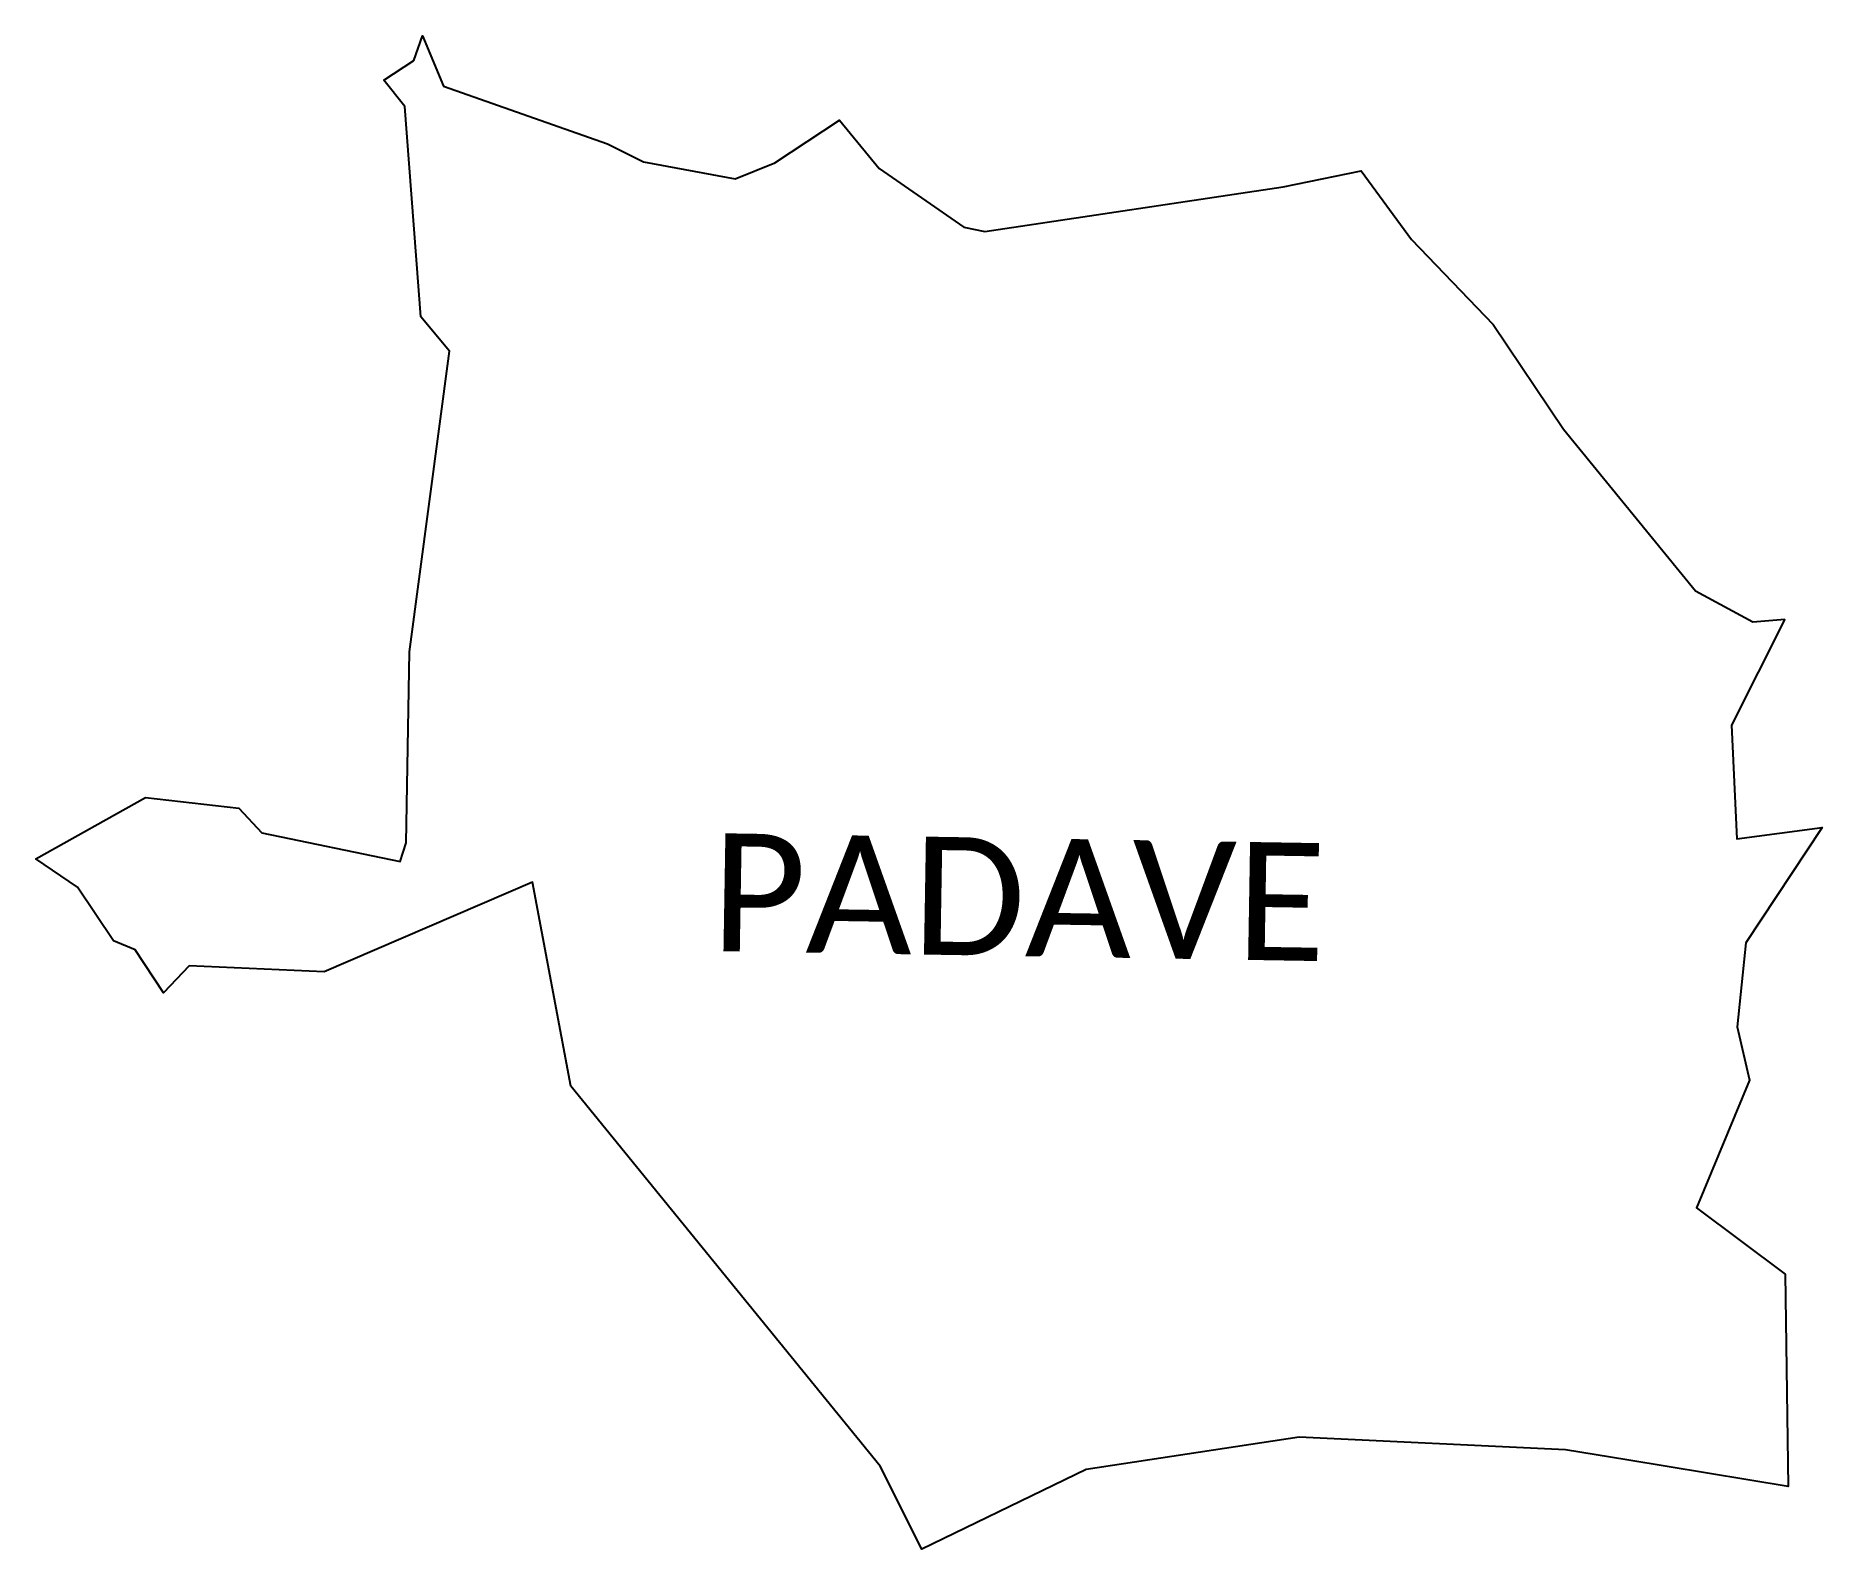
# Model space of a CAD drawing. Header units: metres. Extents: x 313628 to 315926, y 1912696 to 1914642.
import ezdxf

# ---------------------------------------------------------------- set-up
doc = ezdxf.new("R2010")
doc.units = ezdxf.units.M
doc.layers.add('ddddd', color=7, linetype='Continuous')
doc.styles.get("Standard").update_dxf_attribs({"font": 'simplex.shx'})

msp = doc.modelspace()

# ---------------------------------------------------------------- linework, layer by layer
at = {"layer": 'ddddd'}
msp.add_polyline3d([(315877.4, 1913891.7, 0), (315809, 1913755.2, 0), (315815.9, 1913609.3, 0), (315925.7, 1913623.7, 0), (315827.5, 1913475.3, 0), (315816.3, 1913367.2, 0), (315832, 1913298.7, 0), (315763.8, 1913134.8, 0), (315878.2, 1913049.2, 0), (315881.7, 1912776.4, 0), (315674.4, 1912810.4, 0), (315595.6, 1912823.3, 0), (315252.9, 1912839.8, 0), (314979.1, 1912798.2, 0), (314767.5, 1912695.6, 0), (314713.8, 1912802.3, 0), (314315.9, 1913291.3, 0), (314266.9, 1913553.4, 0), (313998.9, 1913437.9, 0), (313825.1, 1913445.8, 0), (313792.3, 1913411.2, 0), (313755.5, 1913466.5, 0), (313727.6, 1913477.9, 0), (313681.3, 1913547, 0), (313627.7, 1913583.4, 0), (313769, 1913662.2, 0), (313888.8, 1913648.5, 0), (313918.4, 1913616.7, 0), (314096.6, 1913579.9, 0), (314104.3, 1913603.8, 0), (314108.6, 1913849.5, 0), (314160.1, 1914236, 0), (314123.2, 1914280.4, 0), (314102.5, 1914550.6, 0), (314075.6, 1914584.7, 0), (314114.3, 1914610, 0), (314125.2, 1914641.8, 0), (314152.3, 1914577.1, 0), (314363.1, 1914503, 0), (314409.5, 1914479.7, 0), (314527.3, 1914457.7, 0), (314578.3, 1914478.5, 0), (314661.8, 1914533.3, 0), (314712.6, 1914471, 0), (314821.5, 1914395.7, 0), (314848.6, 1914390.2, 0), (315232.5, 1914447.7, 0), (315332.8, 1914467.9, 0), (315397.3, 1914379.6, 0), (315502.6, 1914270.4, 0), (315592.7, 1914136, 0), (315762.6, 1913927.8, 0), (315836.3, 1913888, 0), (315877.4, 1913891.7, 0)], close=True, dxfattribs=at)

# ---------------------------------------------------------------- texts
at = {"layer": 'ddddd', "insert": (314497.9, 1913616.5), "char_height": 151.655, "attachment_point": 1, "rotation": 359.0535}
msp.add_mtext_dynamic_manual_height_columns('{\\fCalibri|b0|i0|c0|p34;PADAVE}', width=861.063, gutter_width=758.3, heights=[0], dxfattribs=at)

doc.saveas('drawing.dxf')
